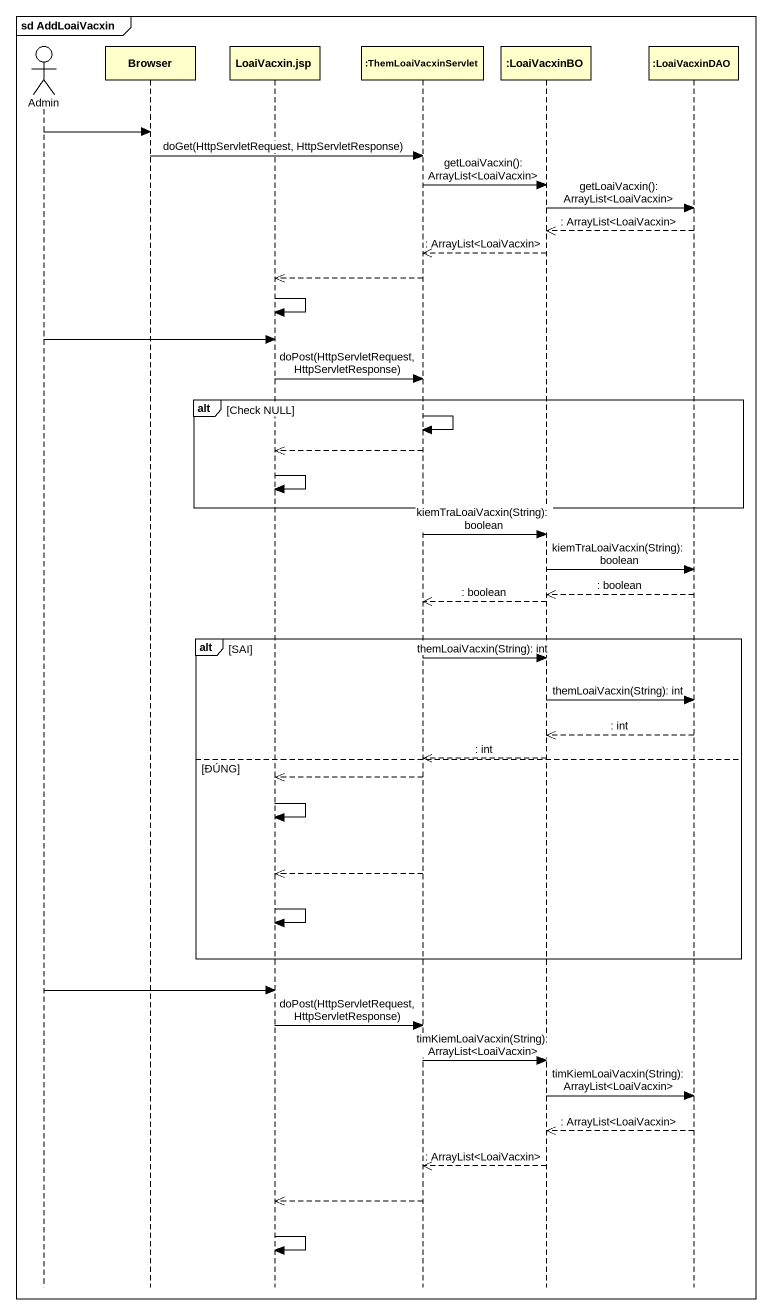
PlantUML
@startuml
mainframe sd AddLoaiVacxin
hide footbox
actor Admin
participant Browser
participant "LoaiVacxin.jsp" as LoaiVacxin_jsp
participant ":ThemLoaiVacxinServlet" as ThemLoaiVacxinServlet
participant ":LoaiVacxinBO" as LoaiVacxinBO
participant ":LoaiVacxinDAO" as LoaiVacxinDAO

Admin -> Browser
Browser -> ThemLoaiVacxinServlet : doGet(HttpServletRequest, HttpServletResponse)
ThemLoaiVacxinServlet -> LoaiVacxinBO : getLoaiVacxin(): ArrayList<LoaiVacxin>
LoaiVacxinBO -> LoaiVacxinDAO : getLoaiVacxin(): ArrayList<LoaiVacxin>
LoaiVacxinDAO -->> LoaiVacxinBO : : ArrayList<LoaiVacxin>
LoaiVacxinBO -->> ThemLoaiVacxinServlet : : ArrayList<LoaiVacxin>
ThemLoaiVacxinServlet -->> LoaiVacxin_jsp
LoaiVacxin_jsp -> LoaiVacxin_jsp
Admin -> LoaiVacxin_jsp
LoaiVacxin_jsp -> ThemLoaiVacxinServlet : doPost(HttpServletRequest, HttpServletResponse)
alt Check NULL
  ThemLoaiVacxinServlet -> ThemLoaiVacxinServlet
  ThemLoaiVacxinServlet -->> LoaiVacxin_jsp
  LoaiVacxin_jsp -> LoaiVacxin_jsp
end
ThemLoaiVacxinServlet -> LoaiVacxinBO : kiemTraLoaiVacxin(String): boolean
LoaiVacxinBO -> LoaiVacxinDAO : kiemTraLoaiVacxin(String): boolean
LoaiVacxinDAO -->> LoaiVacxinBO : : boolean
LoaiVacxinBO -->> ThemLoaiVacxinServlet : : boolean
alt SAI
  ThemLoaiVacxinServlet -> LoaiVacxinBO : themLoaiVacxin(String): int
  LoaiVacxinBO -> LoaiVacxinDAO : themLoaiVacxin(String): int
  LoaiVacxinDAO -->> LoaiVacxinBO : : int
  LoaiVacxinBO -->> ThemLoaiVacxinServlet : : int
else ÐÚNG
  ThemLoaiVacxinServlet -->> LoaiVacxin_jsp
  LoaiVacxin_jsp -> LoaiVacxin_jsp
  ThemLoaiVacxinServlet -->> LoaiVacxin_jsp
  LoaiVacxin_jsp -> LoaiVacxin_jsp
end
Admin -> LoaiVacxin_jsp
LoaiVacxin_jsp -> ThemLoaiVacxinServlet : doPost(HttpServletRequest, HttpServletResponse)
ThemLoaiVacxinServlet -> LoaiVacxinBO : timKiemLoaiVacxin(String): ArrayList<LoaiVacxin>
LoaiVacxinBO -> LoaiVacxinDAO : timKiemLoaiVacxin(String): ArrayList<LoaiVacxin>
LoaiVacxinDAO -->> LoaiVacxinBO : : ArrayList<LoaiVacxin>
LoaiVacxinBO -->> ThemLoaiVacxinServlet : : ArrayList<LoaiVacxin>
ThemLoaiVacxinServlet -->> LoaiVacxin_jsp
LoaiVacxin_jsp -> LoaiVacxin_jsp
@enduml
